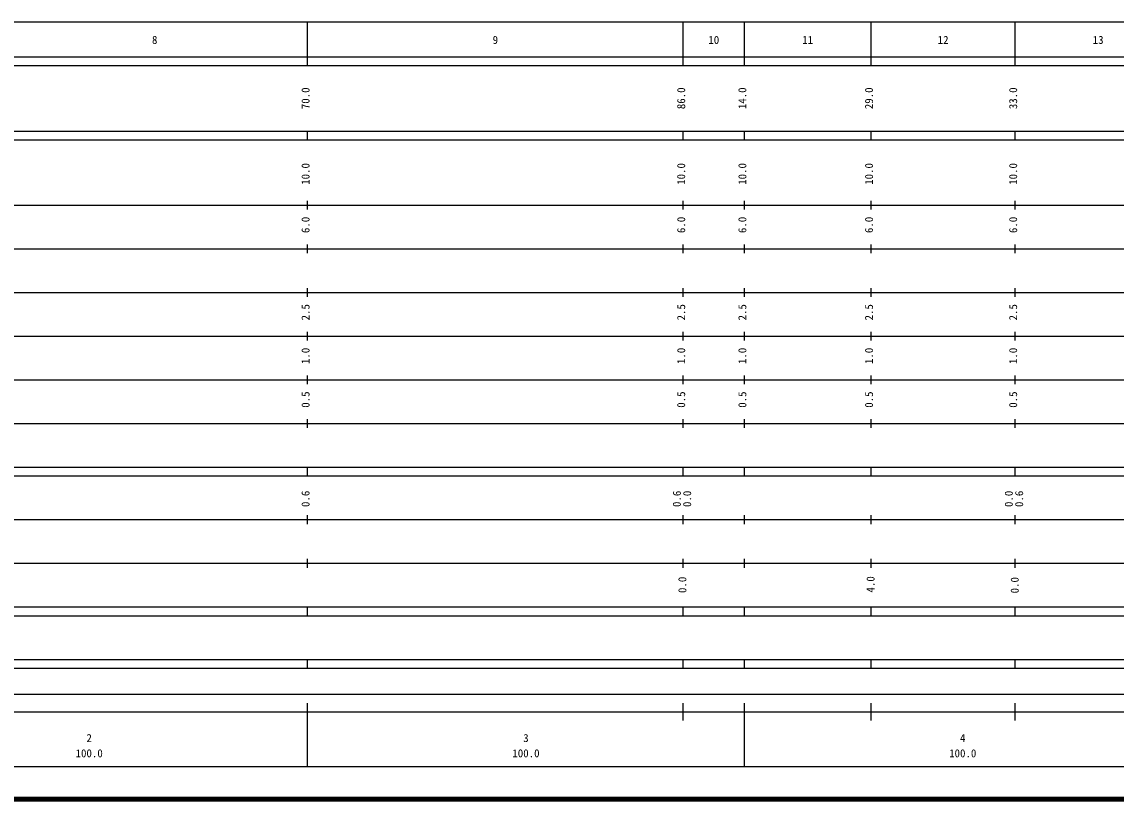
# Model space of a CAD drawing. Units: millimetres on the paper, enlarged 1000 times. Extents: x 40000 to 680000, y 20000 to 380000.
# Drawn here: x 202596 to 453114, y 20000 to 198000 of the extents above; entities that cross this region are included whole.
import ezdxf
from ezdxf.enums import TextEntityAlignment as Align

# ---------------------------------------------------------------- set-up
doc = ezdxf.new("R2010")
doc.units = ezdxf.units.MM
doc.header["$LTSCALE"] = 1000
doc.layers.add('M-TTL', color=2, linetype='Continuous', lineweight=140)
doc.layers.add('M-TTL-BAND', color=7, linetype='Continuous', lineweight=25)
doc.styles.add('ＭＳ ゴシック', font='')
doc.styles.get('ＭＳ ゴシック').set_extended_font_data('MS Gothic')

msp = doc.modelspace()

# ---------------------------------------------------------------- linework, layer by layer
at = {"layer": 'M-TTL'}
msp.add_line((40000, 20000), (680000, 20000), dxfattribs=at)
at = {"layer": 'M-TTL-BAND'}
for p, q in [((68000, 198000), (579000, 198000)), ((268000, 188000), (268000, 198000)), ((354000, 188000), (354000, 198000)), ((368000, 188000), (368000, 198000)), ((397000, 188000), (397000, 198000)), ((430000, 188000), (430000, 198000)), ((40000, 190000), (579000, 190000)), ((40000, 188000), (579000, 188000)), ((40000, 173000), (579000, 173000)), ((268000, 171000), (268000, 173000)), ((354000, 171000), (354000, 173000)), ((368000, 171000), (368000, 173000)), ((397000, 171000), (397000, 173000)), ((430000, 171000), (430000, 173000)), ((40000, 171000), (579000, 171000)), ((40000, 156000), (579000, 156000)), ((268000, 155000), (268000, 157000)), ((354000, 155000), (354000, 157000)), ((368000, 155000), (368000, 157000)), ((397000, 155000), (397000, 157000)), ((430000, 155000), (430000, 157000)), ((46000, 146000), (579000, 146000)), ((268000, 145000), (268000, 147000)), ((354000, 145000), (354000, 147000)), ((368000, 145000), (368000, 147000)), ((397000, 145000), (397000, 147000)), ((430000, 145000), (430000, 147000)), ((52000, 136000), (579000, 136000)), ((268000, 135000), (268000, 137000)), ((354000, 135000), (354000, 137000)), ((368000, 135000), (368000, 137000)), ((397000, 135000), (397000, 137000)), ((430000, 135000), (430000, 137000)), ((46000, 126000), (579000, 126000)), ((268000, 125000), (268000, 127000)), ((354000, 125000), (354000, 127000)), ((368000, 125000), (368000, 127000)), ((397000, 125000), (397000, 127000)), ((430000, 125000), (430000, 127000)), ((52000, 116000), (579000, 116000)), ((268000, 115000), (268000, 117000)), ((354000, 115000), (354000, 117000)), ((368000, 115000), (368000, 117000)), ((397000, 115000), (397000, 117000)), ((430000, 115000), (430000, 117000)), ((46000, 106000), (579000, 106000)), ((268000, 105000), (268000, 107000)), ((354000, 105000), (354000, 107000)), ((368000, 105000), (368000, 107000)), ((397000, 105000), (397000, 107000)), ((430000, 105000), (430000, 107000)), ((40000, 96000), (579000, 96000)), ((268000, 94000), (268000, 96000)), ((354000, 94000), (354000, 96000)), ((368000, 94000), (368000, 96000)), ((397000, 94000), (397000, 96000)), ((430000, 94000), (430000, 96000)), ((40000, 94000), (579000, 94000)), ((49000, 84000), (579000, 84000)), ((268000, 83000), (268000, 85000)), ((354000, 83000), (354000, 85000)), ((368000, 83000), (368000, 85000)), ((397000, 83000), (397000, 85000)), ((430000, 83000), (430000, 85000)), ((40000, 74000), (579000, 74000)), ((268000, 73000), (268000, 75000)), ((354000, 73000), (354000, 75000)), ((368000, 73000), (368000, 75000)), ((397000, 73000), (397000, 75000)), ((430000, 73000), (430000, 75000)), ((40000, 64000), (579000, 64000)), ((268000, 62000), (268000, 64000)), ((354000, 62000), (354000, 64000)), ((368000, 62000), (368000, 64000)), ((397000, 62000), (397000, 64000)), ((430000, 62000), (430000, 64000)), ((40000, 62000), (579000, 62000)), ((40000, 52000), (579000, 52000)), ((268000, 50000), (268000, 52000)), ((354000, 50000), (354000, 52000)), ((368000, 50000), (368000, 52000)), ((397000, 50000), (397000, 52000)), ((430000, 50000), (430000, 52000)), ((40000, 50000), (579000, 50000)), ((71000, 44000), (561000, 44000)), ((268000, 27500), (268000, 42000)), ((354000, 38000), (354000, 42000)), ((368000, 27500), (368000, 42000)), ((397000, 38000), (397000, 42000)), ((430000, 38000), (430000, 42000)), ((40000, 40000), (579000, 40000)), ((68000, 27500), (579000, 27500))]:
    msp.add_line(p, q, dxfattribs=at)

# ---------------------------------------------------------------- texts
at = {"layer": 'M-TTL-BAND', "style": 'ＭＳ ゴシック'}
for s, p in [('8', (233000, 192405)), ('9', (311000, 192405)), ('10', (361000, 192405)), ('11', (382500, 192405)), ('12', (413500, 192405)), ('13', (449000, 192405)), ('2', (218000, 32523)), ('3', (318000, 32523)), ('4', (418000, 32523)), ('100.0', (218000, 29033)), ('100.0', (318000, 29033)), ('100.0', (418000, 29033))]:
    msp.add_text(s, height=1833, dxfattribs=at).set_placement(p, align=Align.BOTTOM_CENTER)
for s, p in [('70.0', (269000, 180500)), ('86.0', (355000, 180500)), ('14.0', (369000, 180500)), ('29.0', (398000, 180500)), ('33.0', (431000, 180500)), ('10.0', (269000, 163174)), ('10.0', (355000, 163174)), ('10.0', (369000, 163174)), ('10.0', (398000, 163174)), ('10.0', (431000, 163174)), ('6.0', (269000, 151500)), ('6.0', (355000, 151500)), ('6.0', (369000, 151500)), ('6.0', (398000, 151500)), ('6.0', (431000, 151500)), ('2.5', (269000, 131500)), ('2.5', (355000, 131500)), ('2.5', (369000, 131500)), ('2.5', (398000, 131500)), ('2.5', (431000, 131500)), ('1.0', (269000, 121500)), ('1.0', (355000, 121500)), ('1.0', (369000, 121500)), ('1.0', (398000, 121500)), ('1.0', (431000, 121500)), ('0.5', (269000, 111500)), ('0.5', (355000, 111500)), ('0.5', (369000, 111500)), ('0.5', (398000, 111500)), ('0.5', (431000, 111500)), ('0.6', (269000, 88764)), ('0.6', (354000, 88764)), ('0.0', (356370, 88764)), ('0.0', (430000, 88764)), ('0.6', (432370, 88764)), ('0.0', (355258, 69069)), ('4.0', (398358, 69177)), ('0.0', (431359, 68987))]:
    msp.add_text(s, height=1833, rotation=90, dxfattribs=at).set_placement(p, align=Align.BOTTOM_CENTER)

doc.saveas('drawing.dxf')
